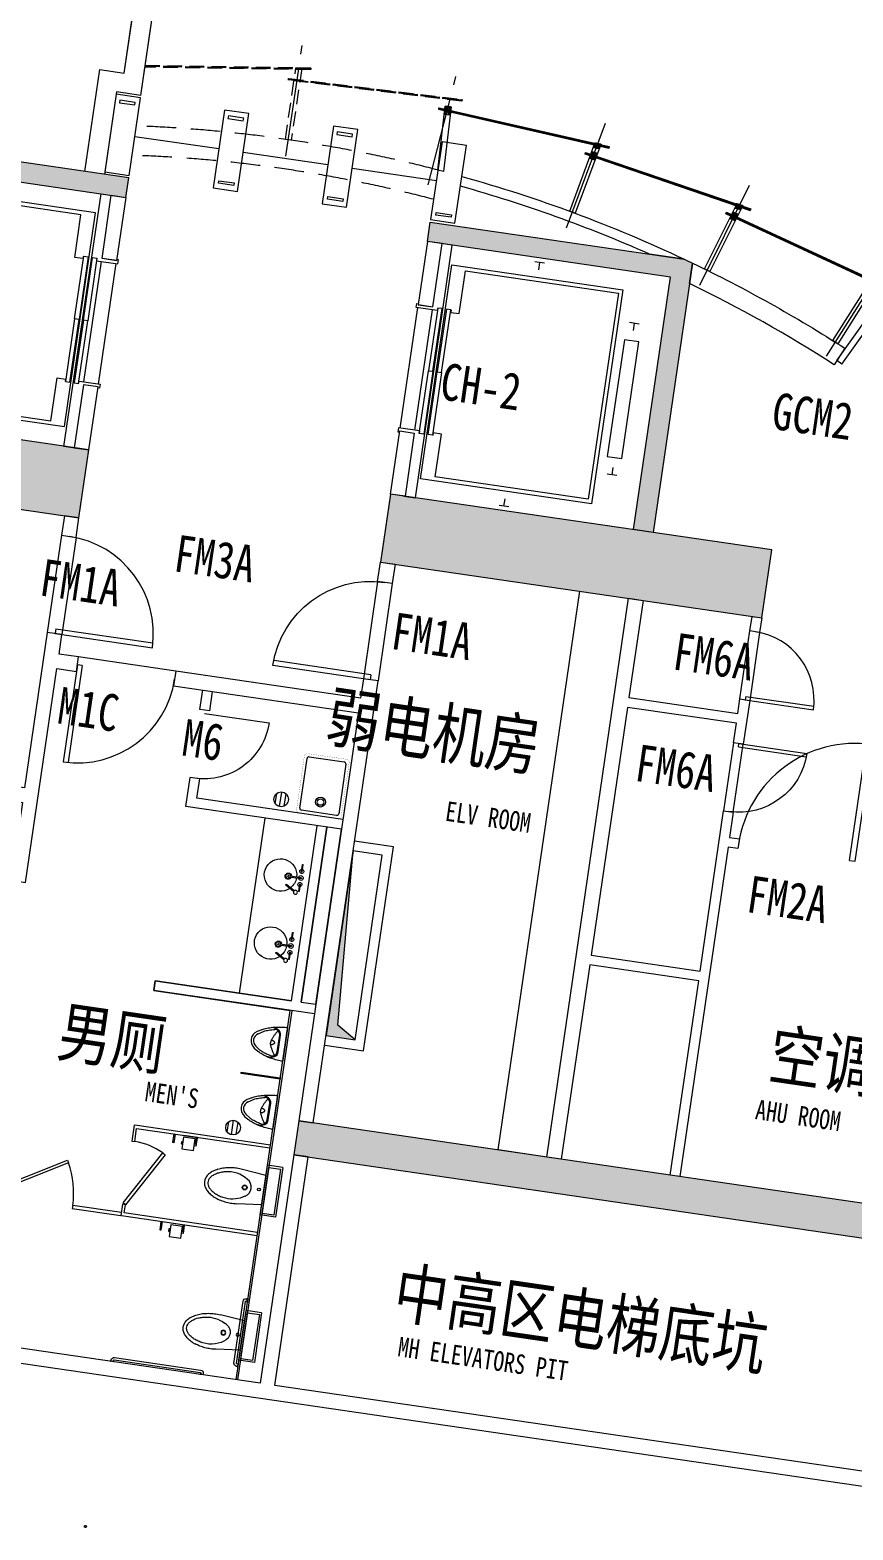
# Model space of a CAD drawing. Header units: inches. Extents: x -414268 to 632271, y -366004 to 318730.
# Drawn here: x 538989 to 547362, y 95801 to 111074 of the extents above; entities that cross this region are included whole.
import ezdxf
from ezdxf.enums import TextEntityAlignment as Align

# ---------------------------------------------------------------- set-up
doc = ezdxf.new("R2010")
doc.units = ezdxf.units.IN
doc.header["$LTSCALE"] = 1200
doc.header["$MEASUREMENT"] = 0
for name, pattern in [('HIDDEN', [0.375, 0.25, -0.125]), ('LVL_1$0$HIDDEN', [0.375, 0.25, -0.125]), ('ROOF_SHINGLE-1$0$CENTER2', [1.125, 0.75, -0.125, 0.125, -0.125]), ('ROOF_SHINGLE-1$0$HIDDEN2', [0.1875, 0.125, -0.0625])]:
    doc.linetypes.add(name, pattern=pattern)
doc.layers.get('0').update_dxf_attribs({"linetype": 'CONTINUOUS', "lineweight": 0})
doc.layers.get('DEFPOINTS').update_dxf_attribs({"linetype": 'CONTINUOUS', "lineweight": 0})
for name, color, linetype, lineweight in [('a-door-p', 7, 'CONTINUOUS', 0), ('A-FLOR-PFIX', 7, 'CONTINUOUS', 0), ('A-FLOR-PFIX-P', 7, 'CONTINUOUS', 0), ('A-FURN-PFIX-P', 7, 'CONTINUOUS', 0), ('A-handicap', 7, 'CONTINUOUS', 0), ('COL-HATCH', 7, 'CONTINUOUS', 0), ('COLUMN', 7, 'CONTINUOUS', 0), ('ELEV-DOOR', 7, 'CONTINUOUS', 0), ('ELEV-EVTR', 7, 'CONTINUOUS', 0), ('EN-TEXT', 7, 'CONTINUOUS', 0), ('GROUND', 7, 'CONTINUOUS', 0), ('HATCH', 7, 'CONTINUOUS', 0), ('JJ', 7, 'CONTINUOUS', 0), ('LVL_1$0$A-CORE-STRUCT', 7, 'LVL_1$0$HIDDEN', 0), ('LVL_31-39$0$a-door-p', 7, 'CONTINUOUS', 0), ('LVL_31-39$0$A-FLOR-PFIX', 7, 'CONTINUOUS', 0), ('PUB_TEXT', 7, 'CONTINUOUS', 0), ('ROOF_SHINGLE-1$0$A-GLAS', 7, 'CONTINUOUS', 0), ('ROOF_SHINGLE-1$0$A-HDWR', 7, 'CONTINUOUS', 0), ('TEXT-EN', 7, 'CONTINUOUS', 0), ('WALL', 7, 'CONTINUOUS', 0), ('WINDOW', 7, 'CONTINUOUS', 0), ('WINDOW_TEXT', 7, 'CONTINUOUS', 0), ('井道', 7, 'CONTINUOUS', 0), ('墙体-卫生', 7, 'CONTINUOUS', 0)]:
    doc.layers.add(name, color=color, linetype=linetype, lineweight=lineweight)
doc.styles.add('-黑体', font='simhei.ttf', dxfattribs={"width": 0.8})
doc.styles.add('SIMPLEX', font='SIMPLEX.SHX')

# ---------------------------------------------------------------- blocks, each defined once
blk = doc.blocks.new('_A1OSQ')
for p, q in [((0.45, 0), (0.45, 0.997)), ((0.5, 0), (0.5, 1)), ((0.45, 0), (0.5, 0))]:
    blk.add_line(p, q)
blk.add_arc((0.5, 0), 1, 90, 180)
blk = doc.blocks.new('ROOF_SHINGLE-1$0$SHINGLE')
at = {"layer": 'ROOF_SHINGLE-1$0$A-GLAS'}
h = blk.add_hatch(color=7, dxfattribs=at)
h.paths.add_polyline_path([(-8.597, 12.036), (-8.596, 12.035), (-9.885, 10.815), (-9.886, 10.816)], flags=0)
edge = h.paths.add_edge_path(flags=17)
edge.add_line((-8.597, 12.036), (-8.596, 12.035))
edge.add_line((-8.597, 12.038), (-8.597, 12.036))
edge.add_line((-8.597, 12.038), (-8.601, 12.042))
edge.add_line((-8.601, 12.042), (-8.602, 12.042))
edge.add_line((-8.602, 12.042), (-9.891, 10.822))
edge.add_line((-9.891, 10.822), (-9.892, 10.82))
edge.add_line((-9.892, 10.82), (-9.887, 10.816))
edge.add_line((-9.886, 10.816), (-9.887, 10.816))
edge.add_line((-9.885, 10.815), (-9.886, 10.816))
edge.add_line((-9.885, 10.813), (-9.885, 10.815))
edge.add_line((-9.885, 10.813), (-9.881, 10.809))
edge.add_line((-9.881, 10.809), (-9.879, 10.809))
edge.add_line((-9.879, 10.809), (-8.59, 12.029))
edge.add_line((-8.59, 12.029), (-8.59, 12.031))
edge.add_line((-8.59, 12.031), (-8.594, 12.035))
edge.add_line((-8.596, 12.035), (-8.594, 12.035))
h.paths.add_polyline_path([(-9.885, 10.815), (-8.596, 12.035), (-8.594, 12.035), (-8.59, 12.031), (-8.59, 12.029), (-9.879, 10.809), (-9.881, 10.809), (-9.885, 10.813)], flags=0)
h.paths.add_polyline_path([(-9.886, 10.816), (-9.887, 10.816), (-9.892, 10.82), (-9.891, 10.822), (-8.602, 12.042), (-8.601, 12.042), (-8.597, 12.038), (-8.597, 12.036)], flags=0)
edge = h.paths.add_edge_path(flags=17)
edge.add_line((-9.885, 10.815), (-8.596, 12.035))
edge.add_line((-8.596, 12.035), (-8.594, 12.035))
edge.add_line((-8.594, 12.035), (-8.59, 12.031))
edge.add_line((-8.59, 12.031), (-8.59, 12.029))
edge.add_line((-8.59, 12.029), (-9.879, 10.809))
edge.add_line((-9.879, 10.809), (-9.881, 10.809))
edge.add_line((-9.881, 10.809), (-9.885, 10.813))
edge.add_line((-9.885, 10.813), (-9.885, 10.815))
edge.add_line((-9.885, 10.815), (-9.886, 10.816))
edge.add_line((-9.886, 10.816), (-9.887, 10.816))
edge.add_line((-9.887, 10.816), (-9.892, 10.82))
edge.add_line((-9.892, 10.82), (-9.891, 10.822))
edge.add_line((-9.891, 10.822), (-8.602, 12.042))
edge.add_line((-8.602, 12.042), (-8.601, 12.042))
edge.add_line((-8.601, 12.042), (-8.597, 12.038))
edge.add_line((-8.597, 12.038), (-8.597, 12.036))
edge.add_line((-8.597, 12.036), (-9.886, 10.816))
h = blk.add_hatch(dxfattribs=at)
h.set_pattern_fill('ANSI31', color=256, scale=0.02, angle=-1.575, style=0)
edge = h.paths.add_edge_path()
edge.add_line((-9.885, 10.815), (-8.596, 12.035))
edge.add_line((-8.596, 12.035), (-8.594, 12.035))
edge.add_line((-8.594, 12.035), (-8.59, 12.031))
edge.add_line((-8.59, 12.031), (-8.59, 12.029))
edge.add_line((-8.59, 12.029), (-9.879, 10.809))
edge.add_line((-9.879, 10.809), (-9.881, 10.809))
edge.add_line((-9.881, 10.809), (-9.885, 10.813))
edge.add_line((-9.885, 10.813), (-9.885, 10.815))
edge.add_line((-9.885, 10.815), (-9.886, 10.816))
edge.add_line((-9.886, 10.816), (-9.887, 10.816))
edge.add_line((-9.887, 10.816), (-9.892, 10.82))
edge.add_line((-9.892, 10.82), (-9.891, 10.822))
edge.add_line((-9.891, 10.822), (-8.602, 12.042))
edge.add_line((-8.602, 12.042), (-8.601, 12.042))
edge.add_line((-8.601, 12.042), (-8.597, 12.038))
edge.add_line((-8.597, 12.038), (-8.597, 12.036))
edge.add_line((-8.597, 12.036), (-9.886, 10.816))
h = blk.add_hatch(dxfattribs=at)
h.set_pattern_fill('ANSI31', color=256, scale=0.02, angle=-1.575, style=0)
edge = h.paths.add_edge_path()
edge.add_line((-9.885, 10.815), (-8.596, 12.035))
edge.add_line((-8.596, 12.035), (-8.594, 12.035))
edge.add_line((-8.594, 12.035), (-8.59, 12.031))
edge.add_line((-8.59, 12.031), (-8.59, 12.029))
edge.add_line((-8.59, 12.029), (-9.879, 10.809))
edge.add_line((-9.879, 10.809), (-9.881, 10.809))
edge.add_line((-9.881, 10.809), (-9.885, 10.813))
edge.add_line((-9.885, 10.813), (-9.885, 10.815))
edge.add_line((-9.885, 10.815), (-9.886, 10.816))
edge.add_line((-9.886, 10.816), (-9.887, 10.816))
edge.add_line((-9.887, 10.816), (-9.892, 10.82))
edge.add_line((-9.892, 10.82), (-9.891, 10.822))
edge.add_line((-9.891, 10.822), (-8.602, 12.042))
edge.add_line((-8.602, 12.042), (-8.601, 12.042))
edge.add_line((-8.601, 12.042), (-8.597, 12.038))
edge.add_line((-8.597, 12.038), (-8.597, 12.036))
edge.add_line((-8.597, 12.036), (-9.886, 10.816))
at = {"layer": 'ROOF_SHINGLE-1$0$A-HDWR'}
h = blk.add_hatch(dxfattribs=at)
h.set_pattern_fill('ANSI32', color=256, scale=0.01, angle=-54, style=0)
edge = h.paths.add_edge_path()
edge.add_arc((-8.712, 11.94), 0.005, 133.4294, 223.4294, ccw=False)
edge.add_line((-8.715, 11.943), (-8.672, 11.985))
edge.add_arc((-8.668, 11.981), 0.005, 43.4294, 133.4294, ccw=False)
edge.add_line((-8.665, 11.985), (-8.664, 11.984))
edge.add_line((-8.664, 11.984), (-8.715, 11.936))
edge.add_line((-8.715, 11.936), (-8.715, 11.936))
h = blk.add_hatch(dxfattribs=at)
h.set_pattern_fill('ANSI32', color=256, scale=0.01, angle=-54, style=0)
h.paths.add_polyline_path([(-8.694, 11.924), (-8.696, 11.926), (-8.659, 11.961), (-8.658, 11.959)])
h = blk.add_hatch(dxfattribs=at)
h.set_pattern_fill('ANSI32', color=256, scale=0.01, angle=-54, style=0)
h.paths.add_polyline_path([(-8.64, 11.85), (-8.642, 11.852), (-8.602, 11.882), (-8.601, 11.88)])
h = blk.add_hatch(dxfattribs=at)
h.set_pattern_fill('ANSI32', color=256, scale=0.01, angle=-54, style=0)
h.paths.add_polyline_path([(-8.627, 11.832), (-8.626, 11.83), (-8.586, 11.86), (-8.587, 11.862)])
at = {"layer": 'DEFPOINTS', "linetype": 'ROOF_SHINGLE-1$0$CENTER2'}
blk.add_lwpolyline([(-8.154, 11.223), (-8.823, 12.144)], dxfattribs=at)
at = {"layer": 'ROOF_SHINGLE-1$0$A-GLAS', "color": 4}
blk.add_lwpolyline([(-9.885, 10.815), (-8.596, 12.035), (-8.594, 12.035), (-8.59, 12.031), (-8.59, 12.029), (-9.879, 10.809), (-9.881, 10.809), (-9.885, 10.813), (-9.885, 10.815), (-9.886, 10.816), (-9.887, 10.816), (-9.892, 10.82), (-9.891, 10.822), (-8.602, 12.042), (-8.601, 12.042), (-8.597, 12.038), (-8.597, 12.036), (-9.886, 10.816)], dxfattribs=at)
at = {"layer": 'ROOF_SHINGLE-1$0$A-HDWR', "color": 3}
blk.add_lwpolyline([(-8.715, 11.936, -0.414214), (-8.715, 11.943), (-8.672, 11.985, -0.414214), (-8.665, 11.985), (-8.664, 11.984), (-8.715, 11.936)], format="xyb", close=True, dxfattribs=at)
at = {"layer": 'ROOF_SHINGLE-1$0$A-HDWR'}
blk.add_lwpolyline([(-8.278, 11.343), (-8.711, 11.939), (-8.667, 11.981), (-8.229, 11.378)], close=True, dxfattribs=at)
at = {"layer": 'ROOF_SHINGLE-1$0$A-HDWR', "linetype": 'ROOF_SHINGLE-1$0$HIDDEN2'}
blk.add_lwpolyline([(-8.697, 11.961), (-8.69, 11.959), (-8.67, 11.938), (-8.668, 11.939), (-8.689, 11.96), (-8.69, 11.967)], close=True, dxfattribs=at)
at = {"layer": 'ROOF_SHINGLE-1$0$A-HDWR', "color": 4}
for points in [[(-8.694, 11.924), (-8.696, 11.926), (-8.659, 11.961), (-8.658, 11.959)], [(-8.64, 11.85), (-8.642, 11.852), (-8.602, 11.882), (-8.601, 11.88)], [(-8.627, 11.832), (-8.626, 11.83), (-8.586, 11.86), (-8.587, 11.862)]]:
    blk.add_lwpolyline(points, close=True, dxfattribs=at)
at = {"layer": 'ROOF_SHINGLE-1$0$A-HDWR', "color": 2}
for points in [[(-8.694, 11.924), (-8.682, 11.907), (-8.646, 11.942), (-8.646, 11.942), (-8.658, 11.959)], [(-8.654, 11.869), (-8.642, 11.852), (-8.622, 11.867), (-8.602, 11.882), (-8.615, 11.9)], [(-8.626, 11.83), (-8.613, 11.812), (-8.593, 11.827), (-8.573, 11.843), (-8.586, 11.86)]]:
    blk.add_lwpolyline(points, close=True, dxfattribs=at)
at = {"layer": 'ROOF_SHINGLE-1$0$A-HDWR', "color": 1}
for points in [[(-8.683, 11.926), (-8.679, 11.929)], [(-8.683, 11.921), (-8.683, 11.926)], [(-8.683, 11.921), (-8.678, 11.92)], [(-8.675, 11.927), (-8.679, 11.929)], [(-8.678, 11.92), (-8.675, 11.922)], [(-8.675, 11.927), (-8.675, 11.922)], [(-8.665, 11.944), (-8.661, 11.946)], [(-8.664, 11.939), (-8.665, 11.944)], [(-8.664, 11.939), (-8.66, 11.937)], [(-8.657, 11.944), (-8.661, 11.946)], [(-8.66, 11.937), (-8.657, 11.94)], [(-8.657, 11.944), (-8.657, 11.94)], [(-8.642, 11.87), (-8.639, 11.873)], [(-8.642, 11.865), (-8.642, 11.87)], [(-8.642, 11.865), (-8.638, 11.864)], [(-8.634, 11.871), (-8.639, 11.873)], [(-8.638, 11.864), (-8.634, 11.866)], [(-8.634, 11.871), (-8.634, 11.866)], [(-8.623, 11.885), (-8.619, 11.888)], [(-8.622, 11.88), (-8.623, 11.885)], [(-8.622, 11.88), (-8.618, 11.878)], [(-8.615, 11.886), (-8.619, 11.888)], [(-8.618, 11.878), (-8.615, 11.881)], [(-8.615, 11.886), (-8.615, 11.881)], [(-8.614, 11.83), (-8.61, 11.833)], [(-8.613, 11.826), (-8.614, 11.83)], [(-8.613, 11.826), (-8.609, 11.824)], [(-8.606, 11.831), (-8.61, 11.833)], [(-8.609, 11.824), (-8.605, 11.827)], [(-8.606, 11.831), (-8.605, 11.827)], [(-8.594, 11.845), (-8.59, 11.848)], [(-8.594, 11.841), (-8.594, 11.845)], [(-8.594, 11.841), (-8.589, 11.839)], [(-8.586, 11.846), (-8.59, 11.848)], [(-8.589, 11.839), (-8.586, 11.842)], [(-8.586, 11.846), (-8.586, 11.842)]]:
    blk.add_lwpolyline(points, dxfattribs=at)
for centre in [(-8.679, 11.924), (-8.661, 11.942), (-8.638, 11.868), (-8.619, 11.883), (-8.609, 11.829), (-8.59, 11.843)]:
    blk.add_circle(centre, 0.005, dxfattribs=at)
blk = doc.blocks.new('LVL_31-39$0$URINAL')
at = {"layer": 'LVL_31-39$0$A-FLOR-PFIX'}
for p, q in [((-0.164, 0), (0.164, 0)), ((-0.151, -0.139), (-0.15, -0.166)), ((0.086, -0.058), (-0.086, -0.058)), ((0.086, -0.068), (-0.086, -0.068)), ((0.138, -0.088), (0.137, -0.087)), ((0.151, -0.139), (0.15, -0.167)), ((-0.114, -0.256), (-0.088, -0.3)), ((-0.066, -0.287), (-0.1, -0.235)), ((0.082, -0.305), (0.108, -0.265))]:
    blk.add_line(p, q, dxfattribs=at)
for points in [[(-0.114, -0.256, -0.041975), (-0.136, -0.208, -0.03093), (-0.154, -0.149, -0.025015), (-0.167, -0.083, -0.022033), (-0.174, -0.011, -0.022033)], [(-0.1, -0.235, -0.041973), (-0.12, -0.185, -0.029548), (-0.136, -0.124, -0.029548)], [(-0.125, -0.086, 0.247001), (-0.124, -0.089, 0.071191), (-0.121, -0.092, 0.029471), (-0.116, -0.097, 0.016711), (-0.108, -0.103, 0.011438), (-0.099, -0.109, 0.008916), (-0.088, -0.115, 0.007693), (-0.076, -0.122, 0.007245), (-0.063, -0.128, 0.007412), (-0.05, -0.134, 0.00825), (-0.038, -0.139, 0.010088), (-0.027, -0.144, 0.013836), (-0.017, -0.147, 0.022196), (-0.009, -0.149, 0.022196)], [(-0.025, -0.144, -0.030601), (-0.024, -0.136, -0.033828), (-0.021, -0.128, -0.039232), (-0.018, -0.122, -0.047419), (-0.014, -0.116, -0.058703), (-0.01, -0.112, -0.071708), (-0.005, -0.11, -0.081471), (0, -0.109, -0.081631), (0.005, -0.11, -0.072065), (0.01, -0.112, -0.059064), (0.014, -0.116, -0.047698), (0.018, -0.122, -0.039424), (0.021, -0.128, -0.033949), (0.024, -0.136, -0.030667), (0.025, -0.144, -0.030667)], [(0.125, -0.086, -0.239826), (0.124, -0.089, -0.073235), (0.122, -0.092, -0.030605), (0.117, -0.096, -0.017274), (0.11, -0.101, -0.011695), (0.101, -0.107, -0.008973), (0.091, -0.113, -0.00758), (0.08, -0.119, -0.006947), (0.068, -0.125, -0.006862), (0.056, -0.131, -0.007297), (0.044, -0.137, -0.008393), (0.033, -0.141, -0.010564), (0.023, -0.145, -0.01489), (0.014, -0.148, -0.024579), (0.007, -0.149, -0.024579)], [(0.135, -0.128, -0.020746), (0.124, -0.173, -0.026119), (0.11, -0.212, -0.035286), (0.095, -0.244, -0.035286)], [(0.174, -0.011, -0.018576), (0.168, -0.072, -0.020469), (0.159, -0.13, -0.023955), (0.145, -0.183, -0.029915), (0.128, -0.228, -0.040021), (0.108, -0.265, -0.040021)]]:
    blk.add_lwpolyline(points, format="xyb", dxfattribs=at)
blk.add_lwpolyline([(0.061, -0.291), (0.095, -0.244)], dxfattribs=at)
for centre, radius, start, end in [((-0.164, -0.01), 0.01, 90, 182.9604), ((0.164, -0.01), 0.01, 357.0396, 90), ((-0.051, -0.139), 0.1, 149.9497, 180), ((-0.086, -0.118), 0.06, 90, 150.1364), ((-0.086, -0.118), 0.05, 90, 186.1886), ((0, -0.1), 0.05, 259.839, 278.5365), ((0.086, -0.118), 0.06, 30.9148, 90), ((0.086, -0.118), 0.05, 349.1405, 90), ((0.051, -0.139), 0.1, 0, 30.0503), ((-0.002, -0.249), 0.1, 210.4627, 326.58), ((-0.002, -0.249), 0.075, 210.4627, 326.58)]:
    blk.add_arc(centre, radius, start, end, dxfattribs=at)
blk = doc.blocks.new('GOOSE-NECK-FAUCET')
at = {"linetype": 'ByBlock'}
for p, q in [((-0.12, 2.56), (-0.12, 5.36)), ((0.03, 5.46), (-0.02, 5.46)), ((0.03, 2.46), (-0.02, 2.46)), ((0.13, 2.56), (0.13, 5.36)), ((-0.12, -2.56), (-0.12, -5.36)), ((0.03, -2.46), (-0.02, -2.46)), ((0.03, -5.46), (-0.02, -5.46)), ((0.13, -2.56), (0.13, -5.36))]:
    blk.add_line(p, q, dxfattribs=at)
for p, q in [((5, 0.25), (0, 0.25)), ((5, -0.25), (0, -0.25))]:
    blk.add_line(p, q)
for centre, radius, start, end in [((0, 0), 0.95, 20.92483, 339.07517), ((0, 2.66), 0.8, 98.9893, 81.0107), ((0, 0), 0.25, 90, 270), ((5, 0), 0.25, 270, 90), ((0, -2.66), 0.8, 278.9893, 261.0107)]:
    blk.add_arc(centre, radius, start, end)
for centre, start, end in [((-0.02, 5.36), 90, 180), ((-0.02, 2.56), 180, 270), ((0.03, 5.36), 0, 90), ((0.03, 2.56), 270, 0), ((-0.02, -2.56), 90, 180), ((-0.02, -5.36), 180, 270), ((0.03, -2.56), 0, 90), ((0.03, -5.36), 270, 0)]:
    blk.add_arc(centre, 0.1, start, end, dxfattribs=at)
blk = doc.blocks.new('GOOSE2')
at = {"layer": 'A-FLOR-PFIX-P'}
for p, q in [((-15.83, -5.44), (-12.36, -3.44)), ((-15.64, -5.76), (-12.17, -3.76))]:
    blk.add_line(p, q, dxfattribs=at)
blk.add_circle((-16.43, -6), 0.8, dxfattribs=at)
at = {"layer": 'A-FLOR-PFIX-P', "linetype": 'Continuous'}
for start, end in [(227.18991, 177.79577), (182.20423, 223.75953)]:
    blk.add_arc((-9.5, 0), 6.5, start, end, dxfattribs=at)
at = {"layer": 'A-FLOR-PFIX-P', "color": 1}
for centre, radius, start, end in [((-12.66, 0), 1.25, 360, 168.46304), ((-12.66, 0), 1.25, 191.53696, 360), ((-12.71, 0), 1, 360, 165.52249), ((-12.71, 0), 1, 194.47751, 360)]:
    blk.add_arc(centre, radius, start, end, dxfattribs=at)
at = {"layer": 'A-FLOR-PFIX-P'}
blk.add_arc((-12.27, -3.6), 0.188, 300, 120, dxfattribs=at)
at = {"layer": 'A-FLOR-PFIX-P', "linetype": 'Continuous'}
blk.add_blockref('GOOSE-NECK-FAUCET', (-17.71, 0), dxfattribs=at)
blk = doc.blocks.new('PAP_FIX')
at = {"layer": 'A-FURN-PFIX-P', "linetype": 'Continuous'}
for p, q in [((0.07, 0.01), (0.005, 0.01)), ((0.09, 0), (0.005, 0))]:
    blk.add_line(p, q, dxfattribs=at)
at = {"layer": 'A-FURN-PFIX-P'}
for p, q in [((0.07, 0.14), (0.07, 0.145)), ((0.07, 0.02), (0.07, 0.01)), ((0.09, 0.15), (0.09, 0.14)), ((0.09, 0), (0.09, 0.02))]:
    blk.add_line(p, q, dxfattribs=at)
at = {"layer": 'A-FURN-PFIX-P', "linetype": 'Continuous'}
for points in [[(0.09, 0.24), (0, 0.24), (0, 0.23), (0.09, 0.23)], [(0, 0), (0.005, 0), (0.005, 0.14), (0, 0.14)]]:
    blk.add_lwpolyline(points, close=True, dxfattribs=at)
at = {"layer": 'A-FURN-PFIX-P'}
for points in [[(0.14, 0.14), (0.14, 0.02), (0.02, 0.02), (0.02, 0.14)], [(0.09, 0.145), (0.09, 0.15), (0.06, 0.15), (0.06, 0.145)]]:
    blk.add_lwpolyline(points, close=True, dxfattribs=at)
blk = doc.blocks.new('TOILET')
for p, q in [((-0.15, 0), (-0.178, -0.245)), ((-0.15, 0), (0.15, 0)), ((0.15, 0), (0.176, -0.252)), ((-0.086, -0.178), (-0.086, -0.178)), ((-0.085, -0.178), (-0.085, -0.178)), ((0.088, -0.178), (0.093, -0.188)), ((0.088, -0.178), (0.088, -0.178)), ((0.093, -0.188), (0.098, -0.198)), ((0.098, -0.199), (0.098, -0.198)), ((0.108, -0.217), (0.108, -0.217)), ((-0.18, -0.344), (-0.18, -0.344)), ((-0.131, -0.4), (-0.131, -0.4)), ((0.127, -0.416), (0.127, -0.416)), ((0.131, -0.4), (0.131, -0.4)), ((-0.143, -0.492), (-0.154, -0.466))]:
    blk.add_line(p, q)
for points in [[(-0.178, -0.245, 0.027954), (-0.182, -0.302, 0.027921), (-0.179, -0.359, 0.029205), (-0.169, -0.414, 0.03198), (-0.154, -0.465, 0.03198)], [(-0.143, -0.492, 0.043935), (-0.118, -0.536, 0.054187), (-0.088, -0.571, 0.067534), (-0.054, -0.596, 0.080578), (-0.018, -0.607, 0.085983), (0.018, -0.607, 0.079507), (0.054, -0.594, 0.06615), (0.088, -0.569, 0.053027), (0.117, -0.532, 0.043119), (0.142, -0.487, 0.036498), (0.161, -0.434, 0.032486), (0.173, -0.375, 0.030506), (0.178, -0.314, 0.030244), (0.176, -0.252, 0.030244)], [(-0.128, -0.413, 0.031203), (-0.115, -0.459, 0.0373), (-0.097, -0.499, 0.047035), (-0.075, -0.532, 0.061484), (-0.05, -0.556, 0.079423), (-0.024, -0.57, 0.092798), (0.004, -0.574, 0.090488), (0.031, -0.567, 0.074717), (0.057, -0.551, 0.057259), (0.081, -0.524, 0.044082), (0.102, -0.49, 0.035415), (0.119, -0.448, 0.030069), (0.131, -0.401, 0.030069)]]:
    blk.add_lwpolyline(points, format="xyb")
for centre, radius in [((0, -0.049), 0.015), ((0, -0.196), 0.025), ((0, -0.196), 0.02)]:
    blk.add_circle(centre, radius)
for centre, radius, start, end in [((0.001, -0.228), 0.1, 30.0007, 149.9993), ((0.164, -0.345), 0.3, 146.2569, 194.1011), ((-0.164, -0.345), 0.3, 349.2854, 29.0157), ((-0.164, -0.345), 0.3, 346.1953, 346.5288)]:
    blk.add_arc(centre, radius, start, end)
blk = doc.blocks.new('_A1LBT')
for p, q in [((0.45, 0), (0.45, 0.997)), ((0.5, 0), (0.5, 1)), ((0.45, 0), (0.5, 0))]:
    blk.add_line(p, q)
blk.add_arc((0.5, 0), 1, 90, 180)
blk = doc.blocks.new('电梯1')
at = {"layer": 'ELEV-DOOR'}
for points in [[(1941, 0), (1941, 645), (1986, 645), (1986, 0)], [(2031, 0), (2031, 645), (2076, 645), (2076, 0)], [(1941, 0), (1941, -645), (1986, -645), (1986, 0)], [(2031, 0), (2031, -645), (2076, -645), (2076, 0)]]:
    blk.add_lwpolyline(points, close=True, dxfattribs=at)
at = {"layer": 'ELEV-EVTR', "color": 5}
for points in [[(1067, 1253), (1167, 1253)], [(1117, 1253), (1117, 1178)], [(25, 780), (125, 780)], [(75, 780), (75, 705)], [(75, -780), (75, -705)], [(25, -780), (125, -780)], [(1117, -1253), (1117, -1178)], [(1067, -1253), (1167, -1253)]]:
    blk.add_lwpolyline(points, dxfattribs=at)
at = {"layer": 'ELEV-EVTR', "color": 2}
blk.add_lwpolyline([(2138, -1300), (2021, -1300), (2022, 1300), (2138, 1300)], dxfattribs=at)
blk.add_lwpolyline([(238, 1100), (238, -1100), (1996, -1100), (1996, 1100), (238, 1100)], close=True, dxfattribs=at)
at = {"layer": 'ELEV-EVTR'}
blk.add_lwpolyline([(1936, 645), (1936, 620), (1851, 620), (1851, 1060), (278, 1060), (278, -1060), (1851, -1060), (1851, -620), (1936, -620), (1936, -645)], dxfattribs=at)
blk.add_lwpolyline([(0, -600), (0, 600), (150, 600), (150, -600)], close=True, dxfattribs=at)
blk = doc.blocks.new('_DBLK')
blk.add_line((-0.45, 0), (-0.45, -0.95))
blk.add_arc((-0.45, 0), 0.95, 270, 0)
at = {"layer": 'WINDOW_TEXT', "style": 'SIMPLEX', "flags": 9}
blk.add_attdef('A', text='', height=1, dxfattribs=at).set_placement((0, 1.5), align=Align.MIDDLE)
blk = doc.blocks.new('M_E3')
for p, q in [((-275, -410), (-275, -50)), ((-255, -30), (255, -30)), ((275, -50), (275, -410)), ((255, -430), (-255, -430))]:
    blk.add_line(p, q)
at = {"const_width": 1.5}
for points in [[(-275, 0, 0.414214), (-305, -30, 0.414214)], [(305, -30, 0.414214), (275, 0, 0.414214)], [(-305, -430, 0.414214), (-275, -460, 0.414214)], [(275, -460, 0.414214), (305, -430, 0.414214)]]:
    blk.add_lwpolyline(points, format="xyb", dxfattribs=at)
for points in [[(-275, 0), (275, 0)], [(-305, -430), (-305, -30)], [(305, -30), (305, -430)], [(275, -460), (-275, -460)]]:
    blk.add_lwpolyline(points, dxfattribs=at)
for radius in [50, 32.5]:
    blk.add_circle((165, -230), radius)
for centre, start, end in [((-255, -50), 90, 180), ((255, -50), 0, 90), ((-255, -410), 180, 270), ((255, -410), 270, 0)]:
    blk.add_arc(centre, 20, start, end)
at = {"width": 0.8, "flags": 9}
for tag in ['XSIZE', 'YSIZE']:
    blk.add_attdef(tag, (0, 0), '', height=0.5, dxfattribs=at)

msp = doc.modelspace()

# ---------------------------------------------------------------- hatches: boundary and pattern name
at = {"layer": 'COL-HATCH'}
for points in [[(537115.2, 107159.3), (537491.2, 109730.7), (539964.7, 109368.9), (539993.6, 109566.8), (537322.3, 109957.5), (536917.3, 107188.2)], [(537115.2, 107159.3), (537491.2, 109730.7), (539964.7, 109368.9), (539993.6, 109566.8), (537322.3, 109957.5), (536917.3, 107188.2)], [(539588.9, 106797.5), (531953.1, 107914.2), (530157.7, 106576.9), (529833.9, 104363.5), (530526.6, 104262.2), (530808.3, 106188.7), (532138.7, 107179.6), (539487.6, 106104.9)], [(539588.9, 106797.5), (531953.1, 107914.2), (530157.7, 106576.9), (529833.9, 104363.5), (530526.6, 104262.2), (530808.3, 106188.7), (532138.7, 107179.6), (539487.6, 106104.9)], [(546535, 105781.6), (542656, 106348.2), (542554.8, 105656.3), (546433.7, 105089)], [(546535, 105781.6), (542656, 106348.2), (542554.8, 105656.3), (546433.7, 105089)]]:
    msp.add_hatch(color=256, dxfattribs=at).paths.add_polyline_path(points)
h = msp.add_hatch(color=256, dxfattribs=at)
edge = h.paths.add_edge_path()
edge.add_line((545728.8, 108700.2), (545327.8, 105958.2))
edge.add_line((545327.8, 105958.2), (545129.9, 105987.1))
edge.add_line((545129.9, 105987.1), (545506, 108558.5))
edge.add_line((545506, 108558.5), (543032.6, 108920.2))
edge.add_line((543032.6, 108920.2), (543061.5, 109118.2))
edge.add_line((543061.5, 109118.2), (545644.2, 108740.4))
edge.add_arc((539552.4, 95837.4), 14268.8, 64.35073, 64.72688, ccw=False)
h = msp.add_hatch(color=256, dxfattribs=at)
edge = h.paths.add_edge_path()
edge.add_line((545728.8, 108700.2), (545327.8, 105958.2))
edge.add_line((545327.8, 105958.2), (545129.9, 105987.1))
edge.add_line((545129.9, 105987.1), (545506, 108558.5))
edge.add_line((545506, 108558.5), (543032.6, 108920.2))
edge.add_line((543032.6, 108920.2), (543061.5, 109118.2))
edge.add_line((543061.5, 109118.2), (545644.2, 108740.4))
edge.add_arc((539552.4, 95837.4), 14268.8, 64.35073, 64.72688, ccw=False)
h = msp.add_hatch(color=256, dxfattribs=at)
edge = h.paths.add_edge_path()
edge.add_line((550894.7, 103251.1), (550232.3, 98722.3))
edge.add_line((550232.3, 98722.3), (541722.8, 99966.8))
edge.add_line((541722.8, 99966.8), (541672.2, 99620.5))
edge.add_line((541672.2, 99620.5), (550181.7, 98375.9))
edge.add_line((550181.7, 98375.9), (549819.9, 95902.3))
edge.add_line((549819.9, 95902.3), (550512.5, 95801))
edge.add_line((550512.5, 95801), (551629.2, 103436.7))
edge.add_arc((539552.4, 95837.4), 14268.8, 32.1799, 41.1789)
edge.add_line((550291.9, 105232.2), (547920.2, 105579))
edge.add_line((547920.2, 105579), (547818.9, 104886.4))
edge.add_line((547818.9, 104886.4), (549903.7, 104581.5))
edge.add_line((549903.7, 104581.5), (550894.7, 103251.1))
h = msp.add_hatch(color=256, dxfattribs=at)
edge = h.paths.add_edge_path()
edge.add_line((550894.7, 103251.1), (550232.3, 98722.3))
edge.add_line((550232.3, 98722.3), (541722.8, 99966.8))
edge.add_line((541722.8, 99966.8), (541672.2, 99620.5))
edge.add_line((541672.2, 99620.5), (550181.7, 98375.9))
edge.add_line((550181.7, 98375.9), (549819.9, 95902.3))
edge.add_line((549819.9, 95902.3), (550512.5, 95801))
edge.add_line((550512.5, 95801), (551629.2, 103436.7))
edge.add_arc((539552.4, 95837.4), 14268.8, 32.1799, 41.1789)
edge.add_line((550291.9, 105232.2), (547920.2, 105579))
edge.add_line((547920.2, 105579), (547818.9, 104886.4))
edge.add_line((547818.9, 104886.4), (549903.7, 104581.5))
edge.add_line((549903.7, 104581.5), (550894.7, 103251.1))
at = {"layer": 'HATCH'}
msp.add_hatch(color=13, dxfattribs=at).paths.add_polyline_path([(542298.3, 100792.2), (542121.5, 100939.7), (542276.4, 102715.6), (542001.5, 100835.6)])
at = {"layer": 'ROOF_SHINGLE-1$0$A-HDWR'}
h = msp.add_hatch(dxfattribs=at)
h.set_pattern_fill('ANSI32', color=256, scale=10, angle=-104.3206, style=0)
h.set_pattern_definition([(33.538177, (546148.742, 124618.8847), (2.0718468, -3.125692), []), (33.538177, (546149.0934, 124620.617), (2.0718468, -3.125692), [])])
h.paths.add_polyline_path([(543214.5, 110273), (543215, 110275.5), (543263.7, 110264.3), (543263.2, 110261.9)])
h = msp.add_hatch(dxfattribs=at)
h.set_pattern_fill('ANSI32', color=256, scale=10, angle=-104.3206, style=0)
h.set_pattern_definition([(300.6794, (539613.8433, 96051.456), (3.2251342, 1.9133765), []), (300.6794, (539613.406, 96049.7432), (3.2251342, 1.9133765), [])])
h.paths.add_polyline_path([(543211.5, 110245.5), (543210.9, 110243.1), (543259.6, 110231.9), (543260.2, 110234.3)])
at = {"layer": '墙体-卫生'}
h = msp.add_hatch(dxfattribs=at)
h.set_pattern_fill('LINE', color=256, scale=375, angle=-8.3206, style=0)
h.set_pattern_definition([(81.610353, (234510.86, -983892.026), (46.3733772, -6.8392625), [])])
edge = h.paths.add_edge_path()
edge.add_arc((541544.4, 103240.2), 75, 0, 360)
h = msp.add_hatch(dxfattribs=at)
h.set_pattern_fill('LINE', color=256, scale=375, angle=-8.3206, style=0)
h.set_pattern_definition([(81.610353, (234022.09, -987233.99), (46.3733772, -6.8392625), [])])
edge = h.paths.add_edge_path()
edge.add_arc((541055.6, 99898.2), 75, 0, 360)

# ---------------------------------------------------------------- linework, layer by layer
for p, q in [((540472.3, 104545.9), (539482.9, 104690.7)), ((542352.3, 104271), (540472.3, 104545.9)), ((542381.3, 104468.9), (542352.3, 104271)), ((541896.5, 101154.1), (542157, 102935.2))]:
    msp.add_line(p, q)
at = {"linetype": 'HIDDEN'}
msp.add_circle((539552.4, 95837.4), 10, dxfattribs=at)
at = {"layer": 'a-door-p'}
for points in [[(541434.8, 99720.9), (540078.7, 99919.2), (540078.7, 99919.2), (540049, 99923.6), (540025.1, 99760.3), (540054.8, 99755.9), (540074.3, 99889.5), (541430.5, 99691.2)], [(539918.7, 99033), (539424, 99105.4), (539419.7, 99075.7), (539914.4, 99003.3)], [(541304.6, 98830.3), (539948.4, 99028.7), (539960.7, 99112.8), (539931, 99117.1), (539914.4, 99003.3), (539944.1, 98999), (539944.1, 98999), (541300.2, 98800.7)]]:
    msp.add_lwpolyline(points, dxfattribs=at)
msp.add_lwpolyline([(540339.9, 99640.8), (540363.4, 99622.1), (539960.7, 99112.8), (539937.2, 99131.4)], close=True, dxfattribs=at)
msp.add_arc((539960.7, 99112.8), 650, 54.31654, 81.6794, dxfattribs=at)
at = {"layer": 'A-FLOR-PFIX'}
for p, q in [((541330.6, 99008.4), (541404.4, 99513.1)), ((541330.8, 99009.4), (541404.6, 99514.1)), ((541351.1, 99023.6), (541419.6, 99492.6)), ((541351.1, 99023.6), (541419.6, 99492.6)), ((541561.9, 99491), (541404.6, 99514.1)), ((541419.6, 99492.6), (541539.2, 99475.2)), ((541419.6, 99492.6), (541539.2, 99475.2)), ((541539.2, 99475.2), (541470.6, 99006.2)), ((541539.2, 99475.2), (541470.6, 99006.2)), ((541561.9, 99491), (541488.1, 98986.4)), ((541561.9, 99491), (541488.1, 98986.4)), ((541488.1, 98986.4), (541330.8, 99009.4)), ((541470.6, 99006.2), (541351.1, 99023.6)), ((541470.6, 99006.2), (541351.1, 99023.6)), ((541114.2, 97529.2), (541188, 98033.8)), ((541114.4, 97530.2), (541188.2, 98034.8)), ((541134.7, 97544.4), (541203.3, 98013.4)), ((541134.7, 97544.4), (541203.3, 98013.4)), ((541345.5, 98011.8), (541188.2, 98034.8)), ((541203.3, 98013.4), (541322.8, 97995.9)), ((541203.3, 98013.4), (541322.8, 97995.9)), ((541322.8, 97995.9), (541254.3, 97526.9)), ((541322.8, 97995.9), (541254.3, 97526.9)), ((541345.5, 98011.8), (541271.7, 97507.2)), ((541345.5, 98011.8), (541271.7, 97507.2)), ((541271.7, 97507.2), (541114.4, 97530.2)), ((541254.3, 97526.9), (541134.7, 97544.4)), ((541254.3, 97526.9), (541134.7, 97544.4))]:
    msp.add_line(p, q, dxfattribs=at)
at = {"layer": 'A-FLOR-PFIX-P'}
msp.add_line((541378.8, 103049), (541118.3, 101268), dxfattribs=at)
at = {"layer": 'A-handicap'}
for points in [[(541099.3, 97465.7), (541089.4, 97467.1, -0.4142136), (541064.1, 97501.2), (541156.2, 98130.7, -0.4142136), (541190.2, 98156), (541200.1, 98154.6)], [(541102.9, 97490.4), (541093, 97491.9, -0.4142136), (541088.8, 97497.5), (541180.9, 98127.1, -0.4142136), (541186.6, 98131.3), (541196.5, 98129.9)], [(539814, 97522.3), (539815.4, 97532.2, -0.4142136), (539849.5, 97557.5), (540725.1, 97429.4, -0.4142136), (540750.5, 97395.4), (540749, 97385.5)], [(539838.7, 97518.7), (539840.2, 97528.6, -0.4142136), (539845.8, 97532.8), (540721.5, 97404.7, -0.4142136), (540725.7, 97399), (540724.3, 97389.1)]]:
    msp.add_lwpolyline(points, format="xyb", dxfattribs=at)
for points in [[(541195.8, 98125.6), (541200.7, 98158.9, -0.4142136), (541204.1, 98161.4), (541206.1, 98161.1), (541200.3, 98121.9), (541198.4, 98122.2, -0.4142136)], [(539806.3, 97520.4, -0.4142136), (539809.7, 97522.9), (539843, 97518, -0.4142136), (539845.5, 97514.6), (539845.3, 97512.7), (539806, 97518.4)], [(541103.6, 97494.7), (541099.4, 97466.3, 0.2056834), (541101.2, 97458), (541103.2, 97457.7), (541108.9, 97497), (541107, 97497.2, 0.4142136)], [(540720, 97389.8), (540753.3, 97384.9, -0.4142136), (540755.9, 97381.5), (540755.6, 97379.5), (540716.3, 97385.3), (540716.6, 97387.2, -0.4142136)]]:
    msp.add_lwpolyline(points, format="xyb", close=True, dxfattribs=at)
at = {"layer": 'COLUMN'}
for points in [[(537115.2, 107159.3), (537491.2, 109730.7), (539964.7, 109368.9), (539993.6, 109566.8), (537322.3, 109957.5), (536917.3, 107188.2)], [(539588.9, 106797.5), (531953.1, 107914.2), (530157.7, 106576.9), (529833.9, 104363.5), (530526.6, 104262.2), (530808.3, 106188.7), (532138.7, 107179.6), (539487.6, 106104.9)], [(546535, 105781.6), (542656, 106348.2), (542554.8, 105656.3), (546433.7, 105089)]]:
    msp.add_lwpolyline(points, close=True, dxfattribs=at)
msp.add_lwpolyline([(545728.8, 108700.2), (545327.8, 105958.2), (545129.9, 105987.1), (545506, 108558.5), (543032.6, 108920.2), (543061.5, 109118.2), (545644.2, 108740.4, -0.0016413)], format="xyb", close=True, dxfattribs=at)
msp.add_lwpolyline([(550894.7, 103251.1), (550232.3, 98722.3), (541722.8, 99966.8), (541672.2, 99620.5), (550181.7, 98375.9), (549819.9, 95902.3), (550512.5, 95801), (551629.2, 103436.7, 0.0392857), (550291.9, 105232.2), (547920.2, 105579), (547818.9, 104886.4), (549903.7, 104581.5), (550894.7, 103251.1)], format="xyb", dxfattribs=at)
at = {"layer": 'DEFPOINTS'}
for p, q in [((543209.6, 110269), (543268.4, 110255.5)), ((543207.6, 110251.5), (543207.6, 110251.5)), ((543207.6, 110251.5), (543266.4, 110238.1)), ((539870.5, 108724.8), (539722.1, 108746.5)), ((542938.3, 108276.1), (543086.7, 108254.4)), ((539682.5, 107439.5), (539534.1, 107461.2)), ((542750.3, 106990.8), (542898.8, 106969.1))]:
    msp.add_line(p, q, dxfattribs=at)
at = {"layer": 'DEFPOINTS', "linetype": 'ROOF_SHINGLE-1$0$CENTER2'}
for points in [[(541592.8, 109788.4), (541757.5, 110914.5)], [(543039.8, 109498.7), (543321.4, 110601.4)]]:
    msp.add_lwpolyline(points, dxfattribs=at)
at = {"layer": 'ELEV-DOOR', "color": 5}
for points in [[(539670.7, 108749), (539667.1, 108724.2), (539882.9, 108692.7), (539888.7, 108732.2), (539871.9, 108734.7)], [(543136.7, 108242.1), (543133, 108217.3), (542917.2, 108248.9), (542923, 108288.5), (542939.8, 108286)], [(539484.2, 107473.5), (539487.8, 107498.3), (539703.6, 107466.7), (539697.8, 107427.1), (539681.1, 107429.6)], [(542950.1, 106966.6), (542953.7, 106991.4), (542738, 107022.9), (542732.2, 106983.3), (542748.9, 106980.9)]]:
    msp.add_lwpolyline(points, dxfattribs=at)
at = {"layer": 'ELEV-EVTR'}
for p, q in [((539538.4, 107490.9), (539717.9, 108717.8)), ((539686.9, 107469.2), (539866.3, 108696.1)), ((542754.7, 107020.5), (542934.1, 108247.4)), ((542903.1, 106998.8), (543082.5, 108225.7))]:
    msp.add_line(p, q, dxfattribs=at)
at = {"layer": 'GROUND'}
for p, q in [((542526, 105458.4), (542381.3, 104468.9)), ((542674.4, 105436.7), (542529.7, 104447.2))]:
    msp.add_line(p, q, dxfattribs=at)
for points in [[(541987, 100736.7), (542382.8, 100678.8), (542686.7, 102756.7), (542290.9, 102814.5)], [(542001.5, 100835.6), (542298.3, 100792.2), (542573.3, 102672.2), (542276.4, 102715.6)]]:
    msp.add_lwpolyline(points, dxfattribs=at)
at = {"layer": 'JJ'}
for p, q in [((540911.3, 109862.2), (540055.1, 109987.4)), ((542019.5, 109700.1), (541158.6, 109826)), ((543123, 109538.7), (542266.8, 109663.9))]:
    msp.add_line(p, q, dxfattribs=at)
for points in [[(539749.9, 109627.8), (539997.2, 109591.6), (540113, 110383.2), (539865.6, 110419.3)], [(539899.6, 110333.2), (540055.8, 110310.3), (540059.7, 110336.8), (539903.5, 110359.7)], [(540853.4, 109466.4), (541100.8, 109430.2), (541216.5, 110221.8), (540969.2, 110257.9)], [(541003.1, 110171.8), (541159.3, 110148.9), (541163.2, 110175.4), (541007, 110198.3)], [(541961.6, 109304.3), (542209, 109268.1), (542324.7, 110059.7), (542077.4, 110095.9)], [(542111.3, 110009.7), (542267.5, 109986.9), (542271.4, 110013.4), (542115.2, 110036.2)], [(543065.1, 109142.9), (543312.5, 109106.7), (543428.2, 109898.3), (543180.9, 109934.5)], [(540910.6, 109539.2), (541066.8, 109516.4), (541062.9, 109489.9), (540906.7, 109512.7)], [(542018.8, 109377.1), (542175, 109354.3), (542171.1, 109327.8), (542014.9, 109350.6)], [(543122.3, 109215.7), (543278.5, 109192.9), (543274.6, 109166.4), (543118.5, 109189.2)]]:
    msp.add_lwpolyline(points, close=True, dxfattribs=at)
at = {"layer": 'LVL_1$0$A-CORE-STRUCT'}
for radius, start, end in [(14268.8, 75.44313, 87.91567), (13968.8, 75.30865, 88.05015)]:
    msp.add_arc((539552.4, 95837.4), radius, start, end, dxfattribs=at)
at = {"layer": 'LVL_31-39$0$a-door-p'}
msp.add_lwpolyline([(539380.9, 99540.2), (538544.5, 99207.7), (538533.5, 99235.6), (539369.8, 99568), (539380.9, 99540.2)], dxfattribs=at)
msp.add_arc((538541.3, 99235.4), 892.2, 351.61894, 19.94764, dxfattribs=at)
at = {"layer": 'LVL_31-39$0$A-FLOR-PFIX'}
msp.add_lwpolyline([(541532.9, 100391.2), (541136.5, 100449.2), (541138.6, 100464), (541535, 100406.1)], close=True, dxfattribs=at)
at = {"layer": 'ROOF_SHINGLE-1$0$A-GLAS', "linetype": 'ROOF_SHINGLE-1$0$HIDDEN2'}
for points in [[(540160.2, 110704), (541844.2, 110677.8), (541845.2, 110676.8), (541845.1, 110670.8), (541844.1, 110669.8), (540159, 110696)], [(540161.6, 110713.5), (541844.4, 110687.3), (541845.4, 110686.3), (541845.3, 110680.3), (541844.2, 110679.3), (540160.4, 110705.5)], [(541620.4, 110570), (543382.9, 110357), (543383.8, 110355.9), (543383.1, 110349.9), (543382, 110349), (541619.5, 110562), (541618.6, 110563.2), (541619.3, 110569.1), (541620.4, 110570), (541620.6, 110571.5), (541619.7, 110572.6), (541620.4, 110578.5), (541621.6, 110579.4), (543384.1, 110366.4), (543384.9, 110365.3), (543384.2, 110359.3), (543383.1, 110358.5), (541620.6, 110571.5)]]:
    msp.add_lwpolyline(points, dxfattribs=at)
msp.add_lwpolyline([(541587.6, 109960.3), (541694.3, 110689.7), (541754.8, 110688.7), (541647, 109951.7)], close=True, dxfattribs=at)
at = {"layer": 'ROOF_SHINGLE-1$0$A-HDWR'}
msp.add_lwpolyline([(543272.6, 110292), (543197.4, 109632.8), (543138.7, 109648.1), (543212.8, 110297.3)], close=True, dxfattribs=at)
at = {"layer": 'ROOF_SHINGLE-1$0$A-HDWR', "color": 4}
for points in [[(543214.5, 110273), (543215, 110275.5), (543263.7, 110264.3), (543263.2, 110261.9)], [(543211.5, 110245.5), (543210.9, 110243.1), (543259.6, 110231.9), (543260.2, 110234.3)]]:
    msp.add_lwpolyline(points, close=True, dxfattribs=at)
at = {"layer": 'ROOF_SHINGLE-1$0$A-HDWR', "color": 2}
for points in [[(543263.8, 110264.3), (543267.2, 110292.3), (543242.3, 110294.6), (543217.5, 110296.8), (543215, 110275.5)], [(543210.8, 110243.1), (543207.4, 110215.1), (543232.3, 110212.8), (543257.2, 110210.6), (543259.6, 110231.9)]]:
    msp.add_lwpolyline(points, close=True, dxfattribs=at)
at = {"layer": 'ROOF_SHINGLE-1$0$A-HDWR', "color": 1}
for points in [[(543224.6, 110285.5), (543227.4, 110289.2)], [(543224.6, 110285.5), (543226.4, 110281.3)], [(543231, 110280.7), (543226.4, 110281.3)], [(543231.9, 110288.7), (543227.4, 110289.2)], [(543233.8, 110284.4), (543231, 110280.7)], [(543233.8, 110284.4), (543231.9, 110288.7)], [(543249, 110283.3), (543251.7, 110287)], [(543250.8, 110279.1), (543249, 110283.3)], [(543255.4, 110278.5), (543250.8, 110279.1)], [(543256.3, 110286.5), (543251.7, 110287)], [(543258.2, 110282.2), (543255.4, 110278.5)], [(543258.2, 110282.2), (543256.3, 110286.5)], [(543216.5, 110225.1), (543219.2, 110228.9)], [(543216.5, 110225.1), (543218.3, 110220.9)], [(543218.3, 110220.9), (543222.9, 110220.4)], [(543219.2, 110228.9), (543223.8, 110228.3)], [(543225.6, 110224.1), (543222.9, 110220.4)], [(543223.8, 110228.3), (543225.6, 110224.1)], [(543240.8, 110222.9), (543243.6, 110226.6)], [(543240.8, 110222.9), (543242.7, 110218.7)], [(543242.7, 110218.7), (543247.3, 110218.2)], [(543243.6, 110226.6), (543248.2, 110226.1)], [(543250, 110221.9), (543247.3, 110218.2)], [(543250, 110221.9), (543248.2, 110226.1)]]:
    msp.add_lwpolyline(points, dxfattribs=at)
for centre in [(543229.2, 110285), (543253.6, 110282.8), (543221.1, 110224.6), (543245.4, 110222.4)]:
    msp.add_circle(centre, 5, dxfattribs=at)
at = {"layer": 'WALL'}
for p, q in [((539947.9, 110634.7), (540939.4, 117413.8)), ((540116.9, 110407.9), (541108.3, 117187)), ((539947.9, 110634.7), (540024.6, 111159.1)), ((540116.9, 110407.9), (540222.5, 111130.1)), ((539548.4, 109632), (539700.3, 110670.9)), ((539700.3, 110670.9), (539947.9, 110634.7)), ((539869.3, 110444.1), (539746.3, 109603)), ((540116.9, 110407.9), (539869.3, 110444.1)), ((543751.3, 99670.1), (544583.3, 105359.6)), ((540718.5, 104156.2), (540747.5, 104354.1)), ((540817.5, 104141.7), (540846.4, 104339.6)), ((540817.5, 104141.7), (540718.5, 104156.2)), ((540573.8, 103166.7), (540617.2, 103463.6)), ((540716.2, 103449.1), (540617.2, 103463.6)), ((540687.2, 103251.2), (540716.2, 103449.1)), ((542171.4, 103034.1), (540687.2, 103251.2)), ((542157, 102935.2), (540573.8, 103166.7)), ((541649.7, 101190.2), (541910.2, 102971.3)), ((544246, 99597.8), (543751.3, 99670.1))]:
    msp.add_line(p, q, dxfattribs=at)
msp.add_lwpolyline([(543382.1, 109582.7, -0.0423687), (545644.2, 108740.4), (545290.9, 108792.1, 0.0361073), (543367.5, 109482.9, 0.0361073)], format="xyb", dxfattribs=at)
for points in [[(539964.7, 109368.9), (539870.8, 108727), (539722.4, 108748.7), (539816.3, 109390.6)], [(543032.5, 108920.2), (542938.6, 108278.3), (543087.1, 108256.6), (543180.9, 108898.5)], [(539588.6, 106797.5), (539682.5, 107439.5), (539534.1, 107461.2), (539440.2, 106819.2)], [(542656.5, 106348.9), (542750.3, 106990.8), (542898.8, 106969.1), (542804.9, 106327.1)], [(539339.1, 106126.6), (539310.2, 105928.7), (539458.6, 105907), (539487.6, 106104.9)], [(542703.3, 105634.5), (542674.4, 105436.7), (542526, 105458.4), (542554.9, 105656.3)], [(546144.2, 103110), (546106.6, 102852.8), (546205.6, 102838.3), (546191.1, 102739.4), (546092.1, 102753.8), (545601.6, 99399.5), (545502.6, 99414), (545792, 101392.9), (544683.8, 101555), (544394.4, 99576.1), (544246, 99597.8), (545078.1, 105287.2), (545226.5, 105265.5), (545081.8, 104276.1), (546190, 104114), (546211.7, 104262.4), (546310.7, 104247.9), (546245.5, 103802.7), (546146.6, 103817.1), (546175.5, 104015), (545067.3, 104177.1), (544698.3, 101654), (545806.5, 101491.9), (546045.3, 103124.5)], [(546412, 104940.6), (546313, 104955), (546334.7, 105103.5), (546433.7, 105089)], [(537032.2, 103482.6), (538912.2, 103207.6), (538796.5, 102416), (538944.9, 102394.3), (539263.3, 104571.2), (539461.2, 104542.2), (539482.9, 104690.7), (539285, 104719.6), (539313.9, 104917.5), (539165.5, 104939.2), (538933.9, 103356), (537053.9, 103631)], [(541332.1, 97295.2), (538264.7, 97743.8), (538604.8, 100069.1), (538456.4, 100090.8), (538116.3, 97765.5), (531932.1, 98670), (531910.4, 98521.5), (541310.4, 97146.8), (548434.6, 96104.9), (548456.3, 96253.3), (541480.5, 97273.5), (541820.6, 99598.8), (541672.2, 99620.5)]]:
    msp.add_lwpolyline(points, close=True, dxfattribs=at)
msp.add_lwpolyline([(545728.8, 108700.2, -0.0311388), (547278.5, 107833.5), (547170.2, 107665.4, 0.0300281), (545698.5, 108492.7)], format="xyb", close=True, dxfattribs=at)
for points in [[(542352.3, 104271), (540472.3, 104545.9), (540450.6, 104397.5), (542330.6, 104122.6), (541722.8, 99966.8), (541871.3, 99945.1), (542529.7, 104447.2), (542381.3, 104468.9), (542352.3, 104271)], [(542009.1, 102956.8), (541748.7, 101175.8), (541896.5, 101154.1), (541882, 101055.2), (540249.4, 101294), (540263.9, 101392.9), (541649.7, 101190.2), (541910.2, 102971.3)], [(541649.1, 101190.3), (540263.9, 101392.9), (540249.4, 101294), (541634.6, 101091.4)]]:
    msp.add_lwpolyline(points, dxfattribs=at)
at = {"layer": 'WINDOW'}
for p, q in [((539310.2, 105928.7), (539165.5, 104939.2)), ((539458.6, 105907), (539313.9, 104917.5)), ((542526, 105458.4), (542381.3, 104468.9)), ((542674.4, 105436.7), (542529.7, 104447.2)), ((546211.7, 104262.4), (546313, 104955)), ((546412, 104940.6), (546310.7, 104247.9)), ((546146.6, 103817.1), (546045.3, 103124.5)), ((546144.2, 103110), (546245.5, 103802.7))]:
    msp.add_line(p, q, dxfattribs=at)
at = {"layer": '井道'}
msp.add_lwpolyline([(542298.3, 100792.2), (542121.5, 100939.7), (542276.4, 102715.6), (542001.5, 100835.6)], close=True, dxfattribs=at)
at = {"layer": '墙体-卫生'}
for p, q in [((541748.7, 101175.8), (542009.1, 102956.8)), ((541085.3, 97331.3), (541635.2, 101091.3)), ((541105.1, 97328.4), (541655, 101088.4))]:
    msp.add_line(p, q, dxfattribs=at)
for centre in [(541544.4, 103240.2), (541055.6, 99898.2)]:
    msp.add_circle(centre, 75, dxfattribs=at)

# ---------------------------------------------------------------- block references
at = {"rotation": 261.6793996840004}
msp.add_blockref('M_E3', (542196, 103342), dxfattribs=at)
at = {"extrusion": (0, 0, -1), "xscale": -1000.000000000064, "yscale": 999.9999999999962, "zscale": -1000, "rotation": 98.31755157344632}
for p in [(-541584, 100745.1), (-541482.7, 100052.4)]:
    msp.add_blockref('LVL_31-39$0$URINAL', p, dxfattribs=at)
at = {"xscale": -999.999999999996, "yscale": 999.9999999999962, "zscale": 1000, "rotation": 81.67939968402206}
for p in [(540692.7, 99799.1), (540562.5, 98908.6)]:
    msp.add_blockref('PAP_FIX', p, dxfattribs=at)
at = {"layer": 'A-FLOR-PFIX', "xscale": 999.9999999999959, "yscale": 999.9999999999962, "zscale": 1000, "rotation": 261.679399684022}
msp.add_blockref('TOILET', (541366.9, 99260.8), dxfattribs=at)
at = {"layer": 'A-FLOR-PFIX', "extrusion": (0, 0, -1), "xscale": 999.9999999999959, "yscale": 999.9999999999962, "zscale": -1000, "rotation": 98.32060031597796}
msp.add_blockref('TOILET', (-541150.6, 97781.6), dxfattribs=at)
at = {"layer": 'A-FLOR-PFIX-P', "linetype": 'Continuous', "xscale": -25.39359968262655, "yscale": 25.39359968265126, "zscale": 25.39359968266648, "rotation": 351.6793996836047}
for p in [(541299.2, 102504.8), (541197.9, 101812.2)]:
    msp.add_blockref('GOOSE2', p, dxfattribs=at)
at = {"layer": 'COL-HATCH', "rotation": 351.6793996836047}
msp.add_blockref('电梯1', (537523, 108412.2), dxfattribs=at)
at = {"layer": 'COL-HATCH', "xscale": -1, "rotation": 351.6793996836047}
msp.add_blockref('电梯1', (545097.5, 107304.4), dxfattribs=at)
at = {"layer": 'ROOF_SHINGLE-1$0$A-HDWR', "yscale": 999.9999999999962, "zscale": 1000}
for p, xscale, rotation in [((539631.2, 96050.1), 999.999999999974, 303.6793996840217), ((539653, 96040.7), 999.9999999999327, 297.6793996840202), ((539673.7, 96029), 999.999999999989, 291.6793996840238)]:
    msp.add_blockref('ROOF_SHINGLE-1$0$SHINGLE', p, dxfattribs=dict(at, xscale=xscale, rotation=rotation))
at = {"layer": 'WINDOW'}
for name, p, xscale, yscale, zscale, rotation in [('_A1OSQ', (547707.2, 107346.1), -1249.999999999989, 1250.000000000035, 1250.000000000009, 324.6793996840221), ('_A1OSQ', (539317, 105422.4), -999.999999999996, -999.9999999999962, 1000, 81.67939968402206), ('_A1OSQ', (542522.9, 104953.5), 999.9999999999959, -999.9999999999962, 1000, 261.679399684022), ('_A1LBT', (546316.8, 104600.8), 700.0000000000048, 700.0000000000036, 700, 261.6793996840212), ('_A1LBT', (539966, 104539.1), 999.999999999996, 999.9999999999962, 1000, 171.679399684022), ('_DBLK', (540717.3, 103802.7), -699.9999999999969, 700.0000000000036, 700, 81.6793684940208), ('_A1LBT', (546791.3, 102697.1), 1199.99999999997, 1200.000000000024, 1200, 351.6793996836047), ('_A1LBT', (546150.4, 103462.9), -700.0000000000048, 700.0000000000036, 700, 261.6793996840212)]:
    msp.add_blockref(name, p, dxfattribs=dict(at, xscale=xscale, yscale=yscale, zscale=zscale, rotation=rotation))

# ---------------------------------------------------------------- texts
at = {"layer": 'EN-TEXT', "style": '-黑体', "width": 0.8}
msp.add_text('ELV ROOM', height=200, rotation=351.6794, dxfattribs=at).set_placement((543206.3, 103024.1))
at = {"layer": 'EN-TEXT', "char_height": 200, "width": 5312.725, "attachment_point": 1, "rotation": 351.6794, "style": '-黑体'}
for s, insert in [("MEN'S", (540178.8, 100367.5)), ('AHU ROOM', (546388.5, 100184.2)), ('MH ELEVATORS PIT', (542751.1, 97769.6))]:
    msp.add_mtext(s, dxfattribs=dict(at, insert=insert))
at = {"layer": 'PUB_TEXT', "style": '-黑体', "width": 0.8}
for s, p in [('弱电机房', (541979.1, 103842.4)), ('男厕 ', (539249.7, 100639.8)), ('空调机房', (546481.8, 100407.1)), ('中高区电梯底坑', (542665.9, 97981.9))]:
    msp.add_text(s, height=500, rotation=351.6794, dxfattribs=at).set_placement(p)
at = {"layer": 'TEXT-EN', "style": '-黑体', "width": 0.8}
msp.add_text('CH-2', height=375, rotation=351.6794, dxfattribs=at).set_placement((543146.7, 107316.6))
at = {"layer": 'WINDOW_TEXT', "style": '-黑体', "width": 0.8}
for s, p in [('GCM2', (546521.8, 107015.4)), ('FM3A', (540438.2, 105565.1)), ('FM1A', (539072.4, 105319.4)), ('FM1A', (542648.4, 104773.8)), ('FM6A', (545514.6, 104566)), ('M1C', (539254.4, 104016.6)), ('M6', (540520.3, 103689.8)), ('FM6A', (545129.6, 103431)), ('FM2A', (546265.6, 102095.2))]:
    msp.add_text(s, height=375, rotation=351.6794, dxfattribs=at).set_placement(p)

doc.saveas('drawing.dxf')
